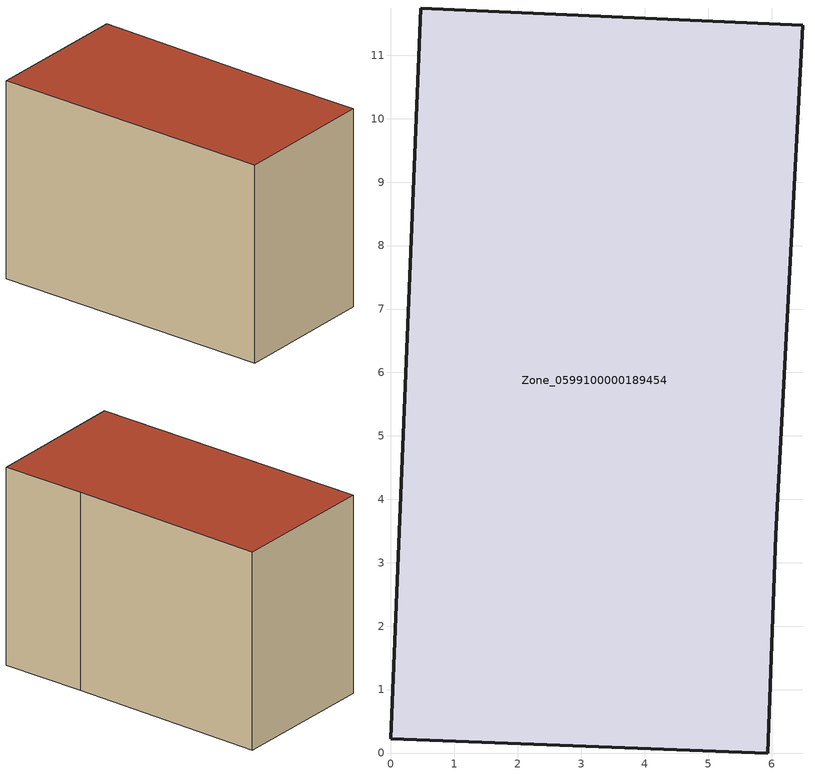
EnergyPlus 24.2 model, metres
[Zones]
Zone_0599100000189454
 floor ground (C_G): 0.47,11.75 6.49,11.47 6.07,3.43 5.94,0 0,0.23 z1.54
 wall outside (C_F): 6.49,11.47 0.47,11.75 0,0.23 5.94,0 6.07,3.43 6.49,11.47 z1.54:9.64
 roof outside (C_R): 0.47,11.75 0,0.23 5.94,0 6.07,3.43 6.49,11.47 z9.64
[BUILDING]
Pand.0599100000189454: North Axis=0; Terrain=City; Loads Convergence Tolerance Value=0.04; Temperature Convergence Tolerance Value=0.4; Solar Distribution=FullExterior; Maximum Number of Warmup Days=25; Minimum Number of Warmup Days=1
[Site:Location]
Rotterdam.The.Hague.AP_ZH_NLD Design_Conditions: Latitude=51.96; Longitude=4.45; Time Zone=1; Elevation=-4.5
[SITE:GROUNDTEMPERATURE:BUILDINGSURFACE]
18, 18, 18, 18, 18, 18, 18, 18, 18, 18, 18, 18
[MATERIAL] Thermal Absorptance=0.9; Solar Absorptance=0.7; Visible Absorptance=0.7
Name | Roughness | Thickness | Conductivity | Density | Specific Heat
G.TI.1946-1964 | MediumSmooth | 0.15 | 1 | 540 | 1210
F.TI.1946-1964 | Rough | 0.3 | 0.857143 | 1920 | 840
R.TI.1946-1964 | MediumRough | 0.2 | 0.277778 | 1500 | 1000
[CONSTRUCTION]
C_G: G.TI.1946-1964
C_F: F.TI.1946-1964
C_R: R.TI.1946-1964
[ZONE]
Zone_0599100000189454: Type=1; Multiplier=1; Ceiling Height=Autocalculate; Volume=Autocalculate; Floor Area=autocalculate; Part of Total Floor Area=Yes
[ZONEINFILTRATION:DESIGNFLOWRATE]
Infil_Zone_0599100000189454: Zone or ZoneList or Space or SpaceList=Zone_0599100000189454; Schedule=AlwaysOn; Design Flow Rate Calculation Method=Flow/Area; Flow Rate per Floor Area=0.003; Constant Term Coefficient=1; Temperature Term Coefficient=0; Velocity Term Coefficient=0; Velocity Squared Term Coefficient=0
[HVACTEMPLATE:ZONE:IDEALLOADSAIRSYSTEM]
Zone_0599100000189454: Maximum Heating Supply Air Temperature=50; Minimum Cooling Supply Air Temperature=13; Maximum Heating Supply Air Humidity Ratio=0.0156; Minimum Cooling Supply Air Humidity Ratio=0.0077; Heating Limit=NoLimit; Cooling Limit=NoLimit; Dehumidification Control Type=ConstantSensibleHeatRatio; Cooling Sensible Heat Ratio=0.7; Dehumidification Setpoint=60; Humidification Control Type=None; Humidification Setpoint=30; Outdoor Air Method=None; Outdoor Air Flow Rate per Person=0.00944; Outdoor Air Flow Rate per Zone Floor Area=0; Outdoor Air Flow Rate per Zone=0; Demand Controlled Ventilation Type=None; Outdoor Air Economizer Type=NoEconomizer; Heat Recovery Type=None; Sensible Heat Recovery Effectiveness=0.7; Latent Heat Recovery Effectiveness=0.65
[ZONECONTROL:THERMOSTAT]
ThermostatControl_Zone_0599100000189454: Zone or ZoneList=Zone_0599100000189454; Control Type Schedule=DualSetpointControlType; Control 1=Thermostat_Zone_0599100000189454; Temperature Difference Between Cutout And Setpoint=0
[THERMOSTATSETPOINT:DUALSETPOINT]
Thermostat_Zone_0599100000189454: Heating Setpoint Temperature Schedule=HeatingSetpoint_Zone_0599100000189454; Cooling Setpoint Temperature Schedule=CoolingSetpoint_Zone_0599100000189454
[SCHEDULE:COMPACT]
HeatingSetpoint_Zone_0599100000189454: Through: 12/31, For: AllDays, Until: 24:00, 21
CoolingSetpoint_Zone_0599100000189454: Through: 12/31, For: AllDays, Until: 24:00, 24
DualSetpointControlType: Through: 12/31, For: AllDays, Until: 24:00, 4
AlwaysOn: Through: 12/31, For: AllDays, Until: 24:00, 1
